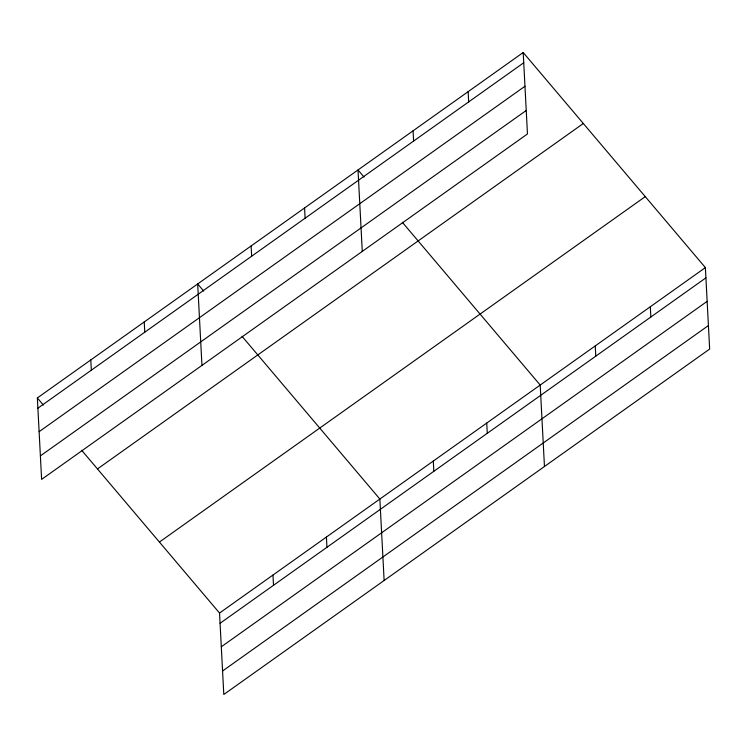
<?xml version="1.0" encoding="UTF-8"?>
<svg xmlns="http://www.w3.org/2000/svg" width="747" height="747" viewBox="0 0 747 747"><rect width="100%" height="100%" fill="white"/><g stroke="black" fill="none" stroke-linecap="round" stroke-linejoin="round"><path stroke-width="1.12" d="M523.199 52.514L527.466 133.956L41.617 479.397L37.35 397.946L523.199 52.514L705.383 267.603L709.65 349.054L223.801 694.486L219.534 613.044L81.684 450.301M37.882 408.198L523.74 62.757M39.115 431.691L524.973 86.25M40.385 455.894L526.243 110.463M97.474 468.929L583.323 123.488M159.41 542.061L645.259 196.629M219.534 613.044L705.383 267.603M220.066 623.287L705.915 277.856M221.299 646.79L707.148 301.349M222.569 670.993L708.417 325.552M364.022 177.058L358.009 169.961L362.276 251.403M402.353 222.307L540.193 385.06L544.46 466.502M203.688 291.05L197.684 283.953L201.951 365.395M242.019 336.299L379.859 499.052L384.126 580.494M37.35 397.946L43.363 405.051M650.32 306.756L650.852 316.999M595.256 345.908L595.789 356.151M486.745 423.054L487.287 433.297M468.136 91.657L468.677 101.909M433.307 461.058L433.839 471.301M413.072 130.809L413.614 141.052M326.42 537.046L326.953 547.299M304.571 207.955L305.103 218.199M272.972 575.05L273.514 585.293M251.123 245.959L251.664 256.202M144.236 321.957L144.778 332.2M90.798 359.951L91.33 370.195"/></g></svg>
